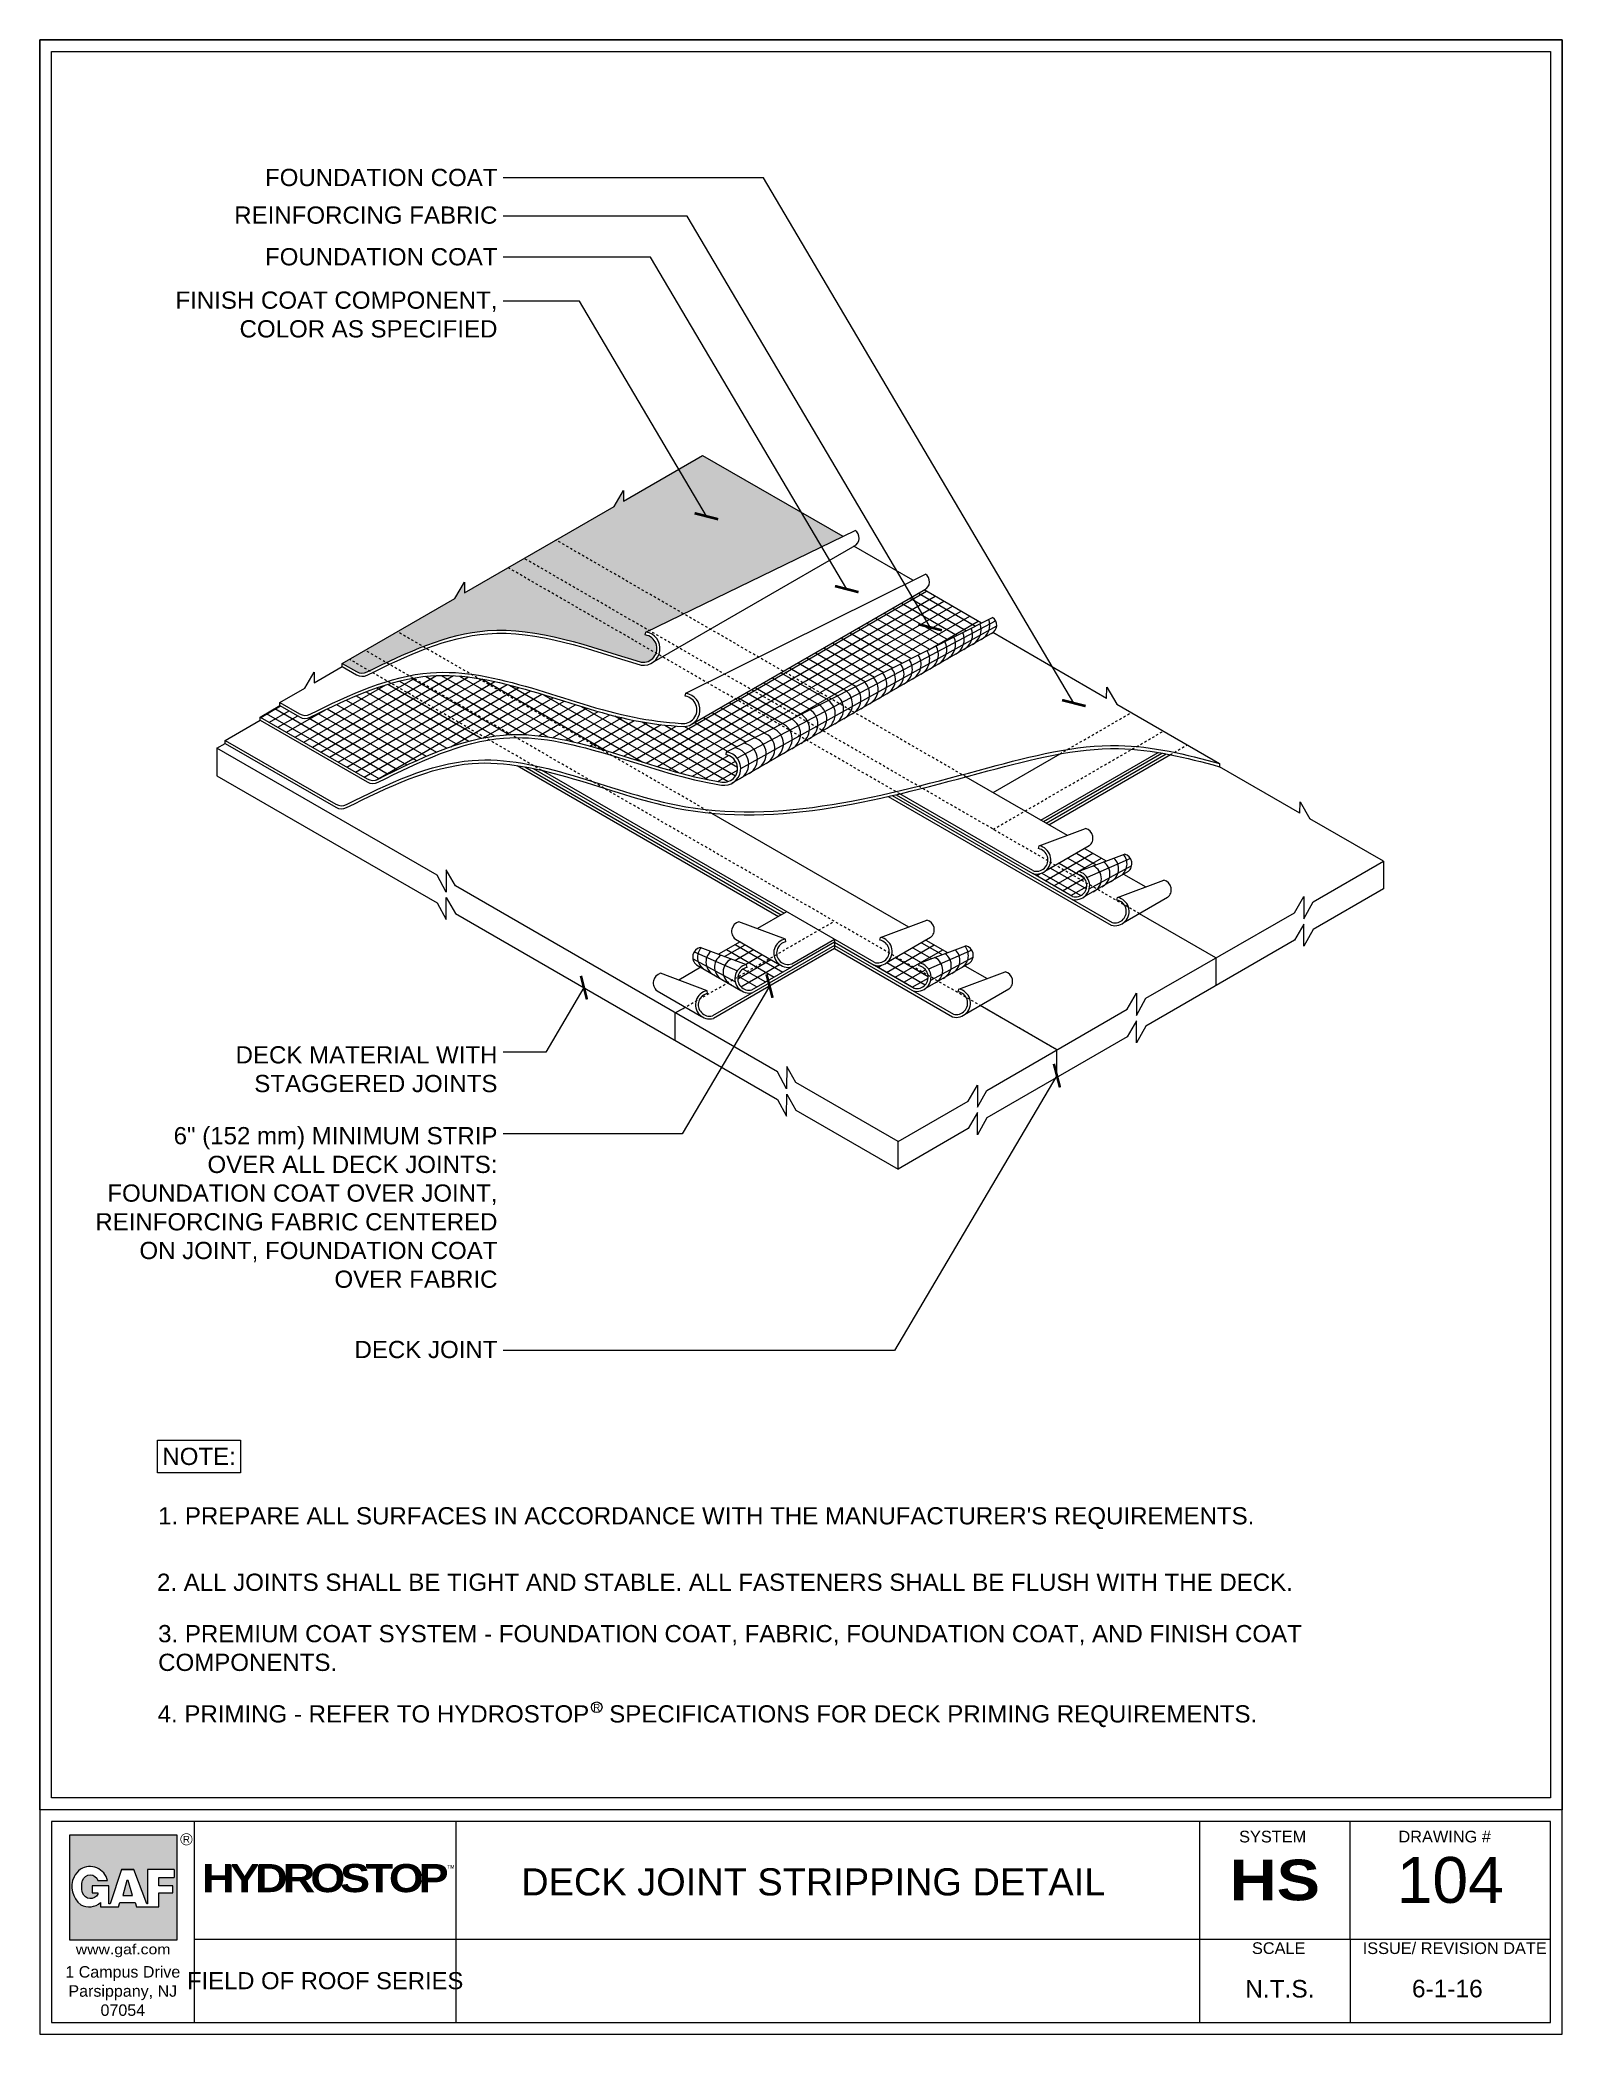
# Model space of a CAD drawing. Header units: inches. Extents: x 14.5 to 80.8, y 24.5 to 111.4.
import ezdxf
from ezdxf.enums import TextEntityAlignment as Align

# ---------------------------------------------------------------- set-up
doc = ezdxf.new("R2010")
doc.units = ezdxf.units.IN
doc.header["$MEASUREMENT"] = 0
doc.linetypes.add('DASHED', pattern=[0.75, 0.5, -0.25])
doc.layers.get('0').update_dxf_attribs({"lineweight": 15})
doc.styles.add('ARCHQUIK', font='Archquik.shx', dxfattribs={"height": 0.1})
doc.styles.add('ARIAL', font='arial.ttf')
doc.styles.add('FONT', font='arial.ttf', dxfattribs={"height": 0.75})
doc.dimstyles.new('dIM-STYLE', dxfattribs={"dimtxt": 0.75, "dimasz": 0.75, "dimexe": 0.18, "dimexo": 0.0625, "dimgap": 0.09, "dimtad": 0, "dimtih": 1, "dimtoh": 1, "dimdec": 4, "dimzin": 0, "dimdsep": 46, "dimlunit": 4, "dimtxsty": 'FONT', "dimblk": 'ARCHTICK', "dimcen": 0, "dimclrd": 3, "dimclre": 3, "dimclrt": 256, "dimadec": 0, "dimazin": 0, "dimtfac": 1, "dimtdec": 4, "dimtofl": 0, "dimtmove": 0, "dimatfit": 3, "dimldrblk": 'ARCHTICK', "dimfxl": 1, "dimfrac": 2, "dimtolj": 1, "dimtzin": 0, "dimlwd": -1, "dimlwe": -1, "dimarcsym": 0})
pattern_1 = [(30.00000000000006, (0, 10.79655771215573), (-0.1875, 0.3247595264191645), [])]
pattern_2 = [(150, (0, 10.79655771215573), (-0.1875000000000001, -0.3247595264191645), [])]

# ---------------------------------------------------------------- blocks, each defined once
blk = doc.blocks.new('GAF_LOGO')
h = blk.add_hatch(color=242)
h.paths.add_polyline_path([(0.9999999843750018, 0.999999984375), (-0.01802111514781046, 0.999999984375), (-0.01802111514781046, -0.002743970513160665), (0.9999999843750018, -0.002743970513160499), (0.9999999843750018, 0.6710526210937502)])
edge = h.paths.add_edge_path(flags=16)
edge.add_line((0.3421052578125003, 0.5657894648437503), (0.2499999960937487, 0.5657894648437503))
edge.add_arc((0.1776315761718745, 0.542763149414063), 0.075943396054273, 17.65012421993013, 162.3498757800698)
edge.add_arc((0.2913533789062498, 0.5065789394531254), 0.1952830184252751, 162.3498757800698, 197.65012421993)
edge.add_arc((0.1804031326795207, 0.4712765883809845), 0.07885186654145789, 197.65012421993, 331.9610179646004)
edge.add_line((0.2499999960937487, 0.4342105195312511), (0.2499999960937487, 0.4473684140625002))
edge.add_line((0.2499999960937487, 0.4473684140625002), (0.1973684179687503, 0.4473684140625003))
edge.add_line((0.1973684179687503, 0.4473684140625003), (0.1973684179687503, 0.5131578867187501))
edge.add_line((0.1973684179687503, 0.5131578867187501), (0.3552631523437491, 0.5131578867187501))
edge.add_line((0.3552631523437491, 0.5131578867187501), (0.3552631523437491, 0.3421052578125003))
edge.add_line((0.3552631523437491, 0.3421052578125003), (0.3672600561810685, 0.3421052578125003))
edge.add_line((0.3672600561810685, 0.3421052578125003), (0.473684203125, 0.6710526210937502))
edge.add_line((0.473684203125, 0.6710526210937502), (0.5921052539062508, 0.6710526210937502))
edge.add_line((0.5921052539062508, 0.6710526210937502), (0.7168783917025898, 0.3421052578125004))
edge.add_line((0.7168783917025898, 0.3421052578125004), (0.7236841992187522, 0.3421052578125004))
edge.add_line((0.7236841992187522, 0.3421052578125004), (0.7236841992187522, 0.6710526210937502))
edge.add_line((0.7236841992187522, 0.6710526210937502), (0.9757096308521137, 0.6710526210937502))
edge.add_line((0.9757096308521137, 0.6710526210937502), (0.9757096308521139, 0.5921052539062504))
edge.add_line((0.9757096308521139, 0.5921052539062504), (0.828947355468749, 0.5921052539062504))
edge.add_line((0.828947355468749, 0.5921052539062504), (0.828947355468749, 0.5131578867187501))
edge.add_line((0.828947355468749, 0.5131578867187501), (0.9619798181352781, 0.5131578867187501))
edge.add_line((0.9619798181352781, 0.5131578867187501), (0.9619798181352782, 0.4473684140625002))
edge.add_line((0.9619798181352782, 0.4473684140625002), (0.8289473554687489, 0.4473684140625003))
edge.add_line((0.8289473554687489, 0.4473684140625003), (0.828947355468749, 0.3157894687500002))
edge.add_line((0.828947355468749, 0.3157894687500002), (0.6184210429687518, 0.3157894687500003))
edge.add_line((0.6184210429687518, 0.3157894687500003), (0.6052631484375013, 0.35526315234375))
edge.add_line((0.6052631484375013, 0.35526315234375), (0.4605263085937495, 0.3552631523437498))
edge.add_line((0.4605263085937495, 0.3552631523437498), (0.4473684140624989, 0.3157894687500002))
edge.add_line((0.4473684140624989, 0.3157894687500002), (0.2763157851562497, 0.3157894687500002))
edge.add_line((0.2763157851562497, 0.3157894687500002), (0.2763157851562497, 0.3552631523437499))
edge.add_arc((0.1671059236527185, 0.4777867589039027), 0.1641305212753787, 240.8042829104425, 311.71180968469173, ccw=False)
edge.add_arc((0.2222038028843561, 0.5072653279140215), 0.2193476823067968, 155.1482085443663, 231.9615675140741, ccw=False)
edge.add_arc((0.1895668580481229, 0.5197191371257442), 0.1845148081401703, 124.71226100437019, 154.3980145931274, ccw=False)
edge.add_arc((0.1751212575285651, 0.5254602239943656), 0.171785051789476, 13.577812998885406, 121.84091426695329, ccw=False)
h.paths.add_polyline_path([(0.5263157812499983, 0.5657894648437498), (0.5394736757812488, 0.5657894648437498), (0.5789473593750003, 0.421052625), (0.4868420976562504, 0.421052625)], flags=0)
at = {"color": 242}
for p, q in [((0.9757096308521138, 0.6710526210937502), (0.9757096308521138, 0.5921052539062504)), ((0.5263157812499983, 0.5657894648437498), (0.4868420976562504, 0.421052625)), ((0.4868420976562504, 0.421052625), (0.5789473593750003, 0.421052625)), ((0.5394736757812488, 0.5657894648437498), (0.5263157812499983, 0.5657894648437498)), ((0.5789473593750003, 0.421052625), (0.5394736757812488, 0.5657894648437498))]:
    blk.add_line(p, q, dxfattribs=at)
for points in [[(0.9999999843750018, 0.6710526210937502), (0.9999999843750019, -0.00274397051316061), (-0.01802111514781046, -0.00274397051316061), (-0.01802111514781046, 0.999999984375), (0.9999999843750018, 0.999999984375), (0.9999999843750018, 0.6710526210937502)], [(0.9757096308521138, 0.6710526210937502), (0.7236841992187522, 0.6710526210937502), (0.7236841992187522, 0.3421052578125003), (0.7168783917025898, 0.3421052578125003), (0.5921052539062508, 0.6710526210937502), (0.4736842031249999, 0.6710526210937502), (0.5921052539062508, 0.6710526210937502)]]:
    blk.add_lwpolyline(points, dxfattribs=at)
at = {"const_width": 0.006578947265625}
blk.add_lwpolyline([(1.146718681227561, 0.9569249246062017, 0.9999999999999999), (1.038984530952376, 0.9569249246062017, 0.9999999999999999)], format="xyb", close=True, dxfattribs=at)
at = {"color": 242}
for points in [[(0.4736842031249999, 0.6710526210937502), (0.3672600561810686, 0.3421052578125003), (0.3552631523437491, 0.3421052578125003), (0.3552631523437491, 0.5131578867187501), (0.1973684179687503, 0.5131578867187501), (0.1973684179687503, 0.4473684140625003), (0.2499999960937487, 0.4473684140625003), (0.2499999960937487, 0.4342105195312511, -0.6638381309650001), (0.1052631562500004, 0.4473684140625003, -0.1552561087471992), (0.1052631562500004, 0.5657894648437503, -0.7312178527831996), (0.2499999960937487, 0.5657894648437503), (0.3421052578125003, 0.5657894648437503, 0.5109723306082545), (0.08449389586529144, 0.6713944055155814, 0.1302578243974809), (0.02316816522774692, 0.599451122242597, 0.172358814401925)], [(0.08704397350846876, 0.3345076182265967, 0.3196577466454945), (0.2763157851562497, 0.3552631523437499), (0.2763157851562497, 0.3157894687500002), (0.4473684140624989, 0.3157894687500002), (0.4605263085937494, 0.3552631523437499), (0.6052631484375013, 0.3552631523437499), (0.6184210429687518, 0.3157894687500002), (0.828947355468749, 0.3157894687500002), (0.828947355468749, 0.4473684140625003), (0.9619798181352781, 0.4473684140625003), (0.9619798181352781, 0.5131578867187501), (0.828947355468749, 0.5131578867187501), (0.828947355468749, 0.5921052539062504), (0.9757096308521139, 0.5921052539062504)]]:
    blk.add_lwpolyline(points, format="xyb", dxfattribs=at)
blk.add_arc((0.222203802884356, 0.5072653279140215), 0.2193476823067967, 155.1482085443668, 231.9615675140741, dxfattribs=at)
at = {"style": 'ARIAL'}
blk.add_text('R', height=0.06578947265625, dxfattribs=at).set_placement((1.092851606089969, 0.956924924606203), align=Align.MIDDLE)
at = {"style": 'ARIAL', "width": 1.133105524367421}
blk.add_text('www.gaf.com', height=0.09481817704846432, dxfattribs=at).set_placement((0.03995709321242522, -0.1363967728893486), (0.9407297751728345, -0.1363967728893486), align=Align.FIT)
blk = doc.blocks.new('HydroStop')
at = {"color": 174, "linetype": 'Continuous', "style": 'ARIAL'}
blk.add_text('TM', height=0.07930227829834807, dxfattribs=at).set_placement((6.460029172047104, 0.5633620407934359))
at = {"lineweight": -2, "insert": (0.9349556855740957, 0.6638381548218604), "char_height": 0.633319658458992, "width": 5.94393791725881, "attachment_point": 1, "style": 'ARCHQUIK'}
blk.add_mtext('{\\fArial Black|b0|i0|c0|p34;\\T0.85;\\C154;HYDRO\\C132;STOP}', dxfattribs=at)

msp = doc.modelspace()

# ---------------------------------------------------------------- hatches: boundary and pattern name
h = msp.add_hatch()
h.set_pattern_fill('AR-SAND', color=256, scale=0.25)
h.set_pattern_definition([(37.50000000000001, (-77.31131552171973, 53.85889584120252), (-0.01574833952740204, 0.4817059422532897), [0, -0.38, 0, -0.425, 0, -0.40625]), (7.499999999999999, (-77.31131552171973, 53.85889584120252), (0.4424441763169318, 0.7055365163074351), [0, -0.205, 0, -0.3425, 0, -0.13125]), (327.5, (-77.61881552171974, 53.85889584120252), (0.7785354654378738, 0.001414763384241235), [0, -0.125, 0, -0.45, 0, -0.5875]), (317.5, (-77.61881552171974, 53.85889584120252), (0.7515316511430734, 0.2194188912335623), [0, -0.0625, 0, -0.295, 0, -0.3375])])
edge = h.paths.add_edge_path()
edge.add_line((49.46480956737449, 89.76044646387899), (43.35733666750043, 93.28460275156613))
edge.add_line((43.35733666750043, 93.28460275156613), (39.91082642127145, 91.29475913314104))
edge.add_line((39.91082642127145, 91.29475913314104), (39.91082642127145, 91.75975913314103))
edge.add_line((39.91082642127145, 91.75975913314103), (39.50176369153037, 91.0585866560096))
edge.add_line((39.50176369153037, 91.0585866560096), (32.98232642127145, 87.29458779306071))
edge.add_line((32.98232642127145, 87.29458779306071), (32.98232642127145, 87.76083663314103))
edge.add_line((32.98232642127145, 87.76083663314103), (32.57223379719913, 87.0578207061599))
edge.add_line((32.57223379719913, 87.0578207061599), (27.66161042575769, 84.22267098076932))
edge.add_line((27.66161042575769, 84.22267098076931), (28.27921670852363, 83.86609582716116))
edge.add_arc((28.52921670852363, 84.29910852905337), 0.4999999999999921, 239.9999999999997, 296.4446049977317)
edge.add_spline(control_points=[(28.75188288845243, 83.85142585983762), (30.48286869523008, 84.7123749731484), (34.36560391647964, 86.51366687145645), (38.41919658104567, 84.9656969514652), (40.68253405680534, 84.2809020764232)], knot_values=[0.5138399002708528, 0.5138399002708528, 0.5138399002708528, 0.5138399002708528, 6.067131203139014, 12.94957164802736, 12.94957164802736, 12.94957164802736, 12.94957164802736], degree=3, periodic=0)
edge.add_arc((40.77404816039363, 84.87225754686175), 0.5983946219453874, 261.2030808935269, 441.2030808935269)
edge.add_line((40.86556226398193, 85.4636130173003), (40.88890137132915, 85.59147410705305))
edge.add_line((40.88890137132915, 85.59147410705303), (49.46480956737449, 89.76044646387899))
h = msp.add_hatch()
h.set_pattern_fill('ANSI31', color=256, scale=3, angle=345)
h.set_pattern_definition(pattern_1)
edge = h.paths.add_edge_path()
edge.add_spline(control_points=[(29.22133969450223, 79.1841548168587), (31.03211511724635, 80.08899742189664), (35.68032613923363, 82.33019672018747), (40.7801909461943, 79.65435658844441), (43.99101886669295, 79.08901017890477), (44.19865800888476, 79.05687737398893)], knot_values=[0.2571898391538089, 0.2571898391538089, 0.2571898391538089, 0.2571898391538089, 6.067131203139014, 15.15814121750778, 15.78645853667834, 15.78645853667834, 15.78645853667834, 15.78645853667834], degree=3, periodic=0)
edge.add_arc((44.29017211247212, 79.64823284442764), 0.5983946219453874, 261.203080893443, 441.2030808934429)
edge.add_line((44.38168621606128, 80.23958831486604), (44.4050137160613, 80.36738581486605))
edge.add_line((44.4050137160613, 80.36738581486605), (55.51523801104736, 85.98420783713217))
edge.add_line((55.51523801104736, 85.98420783713219), (53.01988625670654, 87.42489984422369))
edge.add_line((53.01988625670654, 87.42489984422369), (42.89922203611741, 81.58173163208876))
edge.add_arc((42.5171554211903, 82.20383168611939), 0.730057104250606, 270.14392437191214, 301.55642456070547, ccw=False)
edge.add_spline(control_points=[(42.51898929013906, 81.473776885106), (41.80678382553437, 81.51496051373128), (38.08915074061618, 81.96775159561), (32.57317886796324, 84.86191829631652), (28.00087498843604, 82.74071933077279), (26.2698891816584, 81.879770217462)], knot_values=[0.5138399002709342, 0.5138399002709342, 0.5138399002709342, 0.5138399002709342, 2.665868011512547, 11.75687802588131, 17.31016932874939, 17.31016932874939, 17.31016932874939, 17.31016932874939], degree=3, periodic=0)
edge.add_arc((26.0472230017298, 82.32745288667763), 0.4999999999999932, 239.9999999999999, 296.4446050103878, ccw=False)
edge.add_line((25.7972230017298, 81.89444018478541), (24.94693202484643, 82.38535590917851))
edge.add_line((24.94693202484643, 82.38535590917851), (24.0874098177907, 81.88911053156042))
edge.add_line((24.0874098177907, 81.88911053156042), (28.74784061766515, 79.1984095547133))
edge.add_arc((28.99784061766513, 79.6314222566055), 0.4999999999999856, 240.0000000000005, 296.5512505998991)
h = msp.add_hatch()
h.set_pattern_fill('ANSI31', color=256, scale=3, angle=105)
h.set_pattern_definition(pattern_2)
edge = h.paths.add_edge_path()
edge.add_spline(control_points=[(29.22133969450223, 79.1841548168587), (31.03211511724635, 80.08899742189664), (35.68032613923363, 82.33019672018747), (40.7801909461943, 79.65435658844441), (43.99101886669295, 79.08901017890477), (44.19865800888476, 79.05687737398893)], knot_values=[0.2571898391538089, 0.2571898391538089, 0.2571898391538089, 0.2571898391538089, 6.067131203139014, 15.15814121750778, 15.78645853667834, 15.78645853667834, 15.78645853667834, 15.78645853667834], degree=3, periodic=0)
edge.add_arc((44.29017211247212, 79.64823284442764), 0.5983946219453874, 261.203080893443, 441.2030808934429)
edge.add_line((44.38168621606128, 80.23958831486604), (44.4050137160613, 80.36738581486605))
edge.add_line((44.4050137160613, 80.36738581486605), (55.51523801104736, 85.98420783713217))
edge.add_line((55.51523801104736, 85.98420783713219), (53.01988625670654, 87.42489984422369))
edge.add_line((53.01988625670654, 87.42489984422369), (42.89922203611741, 81.58173163208876))
edge.add_arc((42.5171554211903, 82.20383168611939), 0.730057104250606, 270.14392437191214, 301.55642456070547, ccw=False)
edge.add_spline(control_points=[(42.51898929013906, 81.473776885106), (41.80678382553437, 81.51496051373128), (38.08915074061618, 81.96775159561), (32.57317886796324, 84.86191829631652), (28.00087498843604, 82.74071933077279), (26.2698891816584, 81.879770217462)], knot_values=[0.5138399002709342, 0.5138399002709342, 0.5138399002709342, 0.5138399002709342, 2.665868011512547, 11.75687802588131, 17.31016932874939, 17.31016932874939, 17.31016932874939, 17.31016932874939], degree=3, periodic=0)
edge.add_arc((26.0472230017298, 82.32745288667763), 0.4999999999999932, 239.9999999999999, 296.4446050103878, ccw=False)
edge.add_line((25.7972230017298, 81.89444018478541), (24.94693202484643, 82.38535590917851))
edge.add_line((24.94693202484643, 82.38535590917851), (24.0874098177907, 81.88911053156042))
edge.add_line((24.0874098177907, 81.88911053156042), (28.74784061766515, 79.1984095547133))
edge.add_arc((28.99784061766513, 79.6314222566055), 0.4999999999999856, 240.0000000000005, 296.5512505998991)
h = msp.add_hatch()
h.set_pattern_fill('ANSI31', color=256, scale=3, angle=345)
h.set_pattern_definition(pattern_1)
h.paths.add_polyline_path([(58.73834678028165, 75.4326130650315), (58.26511080991185, 75.15939015014828, -0.2213745812808762), (57.74853472626125, 75.06711827278576), (59.48090914061305, 74.06693143832253, 0.5541755358334374), (60.09021053316457, 74.65211416339685)])
h.paths.add_polyline_path([(60.94069478977661, 75.6182153026209), (60.00025703778078, 76.16117729189178), (58.73834678028165, 75.4326130650315), (60.09021053316457, 74.65211416339685, 0.3035511417236301), (59.69449868749756, 75.03958314854438), (59.71826639781505, 75.16077779859037)])
h = msp.add_hatch()
h.set_pattern_fill('ANSI31', color=256, scale=3, angle=105)
h.set_pattern_definition(pattern_2)
h.paths.add_polyline_path([(58.73834678028165, 75.4326130650315), (58.26511080991186, 75.15939015014828, -0.2213745812808766), (57.74853472626125, 75.06711827278576), (59.48090914061305, 74.06693143832253, 0.5541755358334368), (60.09021053316457, 74.65211416339685)])
h.paths.add_polyline_path([(60.94069478977661, 75.6182153026209), (60.00025703778078, 76.16117729189178), (58.73834678028165, 75.4326130650315), (60.09021053316457, 74.65211416339685, 0.3035511417236301), (59.69449868749756, 75.03958314854438), (59.71826639781505, 75.16077779859037)])
h = msp.add_hatch()
h.set_pattern_fill('ANSI31', color=256, scale=3, angle=105)
h.set_pattern_definition(pattern_2)
h.paths.add_polyline_path([(47.24270966937539, 71.005849669812, -0.2213745812809004), (46.72613358572473, 71.09812154717457), (46.2664478765824, 71.36352121509051), (44.89767898969866, 70.57326212978981, 0.542490241614107), (45.51033525502361, 70.00566283534877)])
h.paths.add_polyline_path([(44.99098735785588, 72.09990868891802), (44.05054960586005, 71.55694669964714), (45.27297799782161, 71.09950919561662), (45.2967457081391, 70.97831454557063, 0.3133901182136039), (44.89767898969866, 70.57326212978981), (46.2664478765824, 71.36352121509051)])
h = msp.add_hatch()
h.set_pattern_fill('ANSI31', color=256, scale=3, angle=345)
h.set_pattern_definition(pattern_1)
h.paths.add_polyline_path([(47.24270966937539, 71.005849669812, -0.2213745812809003), (46.72613358572473, 71.09812154717457), (46.2664478765824, 71.36352121509051), (44.89767898969866, 70.57326212978981, 0.542490241614107), (45.51033525502361, 70.00566283534877)])
h.paths.add_polyline_path([(46.2664478765824, 71.36352121509051), (44.99098735785588, 72.09990868891802), (44.05054960586005, 71.55694669964714), (45.27297799782161, 71.09950919561662), (45.2967457081391, 70.97831454557063, 0.3133901182136039), (44.89767898969866, 70.57326212978981)])
h = msp.add_hatch()
h.set_pattern_fill('ANSI31', color=256, scale=3, angle=345)
h.set_pattern_definition(pattern_1)
h.paths.add_polyline_path([(51.80581323440378, 71.4301129561528), (51.35377342941868, 71.16912765306023, -0.2213745812808966), (50.83719734576803, 71.07685577569765), (52.56957176011981, 70.07666894123443, 0.5360980472350332), (53.18380645796295, 70.63452819758943)])
h.paths.add_polyline_path([(54.02935740928337, 71.6279528055328), (53.08891965728754, 72.17091479480368), (51.80581323440378, 71.4301129561528), (53.18380645796295, 70.63452819758943, 0.3188369359689234), (52.78316130700432, 71.04932065145628), (52.80692901732181, 71.17051530150228)])
h = msp.add_hatch()
h.set_pattern_fill('ANSI31', color=256, scale=3, angle=105)
h.set_pattern_definition(pattern_2)
h.paths.add_polyline_path([(51.80581323440378, 71.4301129561528), (51.35377342941867, 71.16912765306023, -0.221374581280896), (50.83719734576803, 71.07685577569765), (52.56957176011981, 70.07666894123443, 0.5360980472350335), (53.18380645796294, 70.63452819758943)])
h.paths.add_polyline_path([(54.02935740928337, 71.6279528055328), (53.08891965728754, 72.17091479480368), (51.80581323440378, 71.4301129561528), (53.18380645796295, 70.63452819758943, 0.3188369359689261), (52.78316130700432, 71.04932065145628), (52.80692901732181, 71.17051530150228)])

# ---------------------------------------------------------------- linework, layer by layer
for p, q in [((39.91082642127145, 91.29475913314104), (43.35733666750043, 93.28460275156613)), ((43.35733666750043, 93.28460275156613), (49.46480956737449, 89.76044646387899)), ((39.50176369153036, 91.05858665600957), (39.91082642127145, 91.75975913314103)), ((39.91082642127145, 91.75975913314103), (39.91082642127145, 91.29475913314104)), ((32.98232642127145, 87.29458779306071), (39.50176369153038, 91.0585866560096)), ((40.88890137132915, 85.59147410705303), (50.00089329047662, 90.02105072542972)), ((41.14938232092251, 84.24376194354834), (50.01006294157129, 89.35947828508318)), ((52.52108416702919, 87.84714568136674), (49.95585510051032, 89.32818137345446)), ((32.57223379719911, 87.05782070615987), (32.98232642127145, 87.76083663314103)), ((32.98232642127145, 87.76083663314103), (32.98232642127145, 87.29458779306071)), ((42.62979134994948, 82.92508211125607), (53.06492444667283, 88.11776919619895)), ((27.66161042575769, 84.22267098076931), (32.57223379719912, 87.05782070615989)), ((42.86487656421298, 81.56190226463929), (53.07409409776751, 87.45619675585243)), ((55.51523801104738, 85.98420783713217), (53.01988625670653, 87.42489984422367)), ((44.40501371606129, 80.36738581486605), (55.99396777826386, 86.22623174482497)), ((44.40511254434342, 80.36743577793222), (55.99406660654598, 86.22628170789113)), ((56.12941978410527, 86.07847582571057), (44.87078599617372, 80.09176546432315)), ((40.86556226398192, 85.4636130173003), (40.88890137132915, 85.59147410705303)), ((44.6400989303248, 79.00420596824927), (56.00313742935889, 85.56465930447867)), ((44.64019775860692, 79.00425593131543), (56.00323625764103, 85.56470926754483)), ((45.02253371983483, 79.64618535279551), (56.17477551590323, 85.86663671824212)), ((60.96151171623836, 82.7019405752059), (56.00313742935891, 85.5646593044787)), ((26.03008327133647, 83.14571093974335), (26.43907746885726, 83.84684384977899)), ((26.43907746885726, 83.38184384977897), (27.6616104257577, 84.08767358153864)), ((26.43907746885726, 83.84684384977899), (26.43907746885726, 83.38184384977899)), ((27.66161042575769, 84.08767361393356), (27.66161042575769, 84.22267098076931)), ((27.66161039769853, 84.22267099696927), (28.27921670852346, 83.86609582716129)), ((27.66161039769853, 84.0876735977386), (28.27921670852393, 83.73109842793035)), ((24.94693205290558, 82.52035329220922), (26.03008327133647, 83.14571093974337)), ((42.60646384994947, 82.79728461125607), (42.6298029572967, 82.9251457010088)), ((60.96151171623416, 82.70194057520831), (60.97328281026336, 83.18455543040687)), ((60.97328281026336, 83.18455543040687), (61.40076371606128, 82.44833831486605)), ((22.56261705926697, 80.87377362273769), (24.08740981779069, 81.75411313232975)), ((24.08740981779069, 81.88911053156042), (24.94693205290558, 82.38535592537846)), ((24.08740981779069, 81.75411316472467), (24.08740981779069, 81.88911053156042)), ((24.08740978973154, 81.88911054776038), (28.74784061766513, 79.1984095547133)), ((24.08740978973154, 81.75411314852971), (28.7478406176665, 79.06341215548184)), ((24.94693202484643, 82.52035330840918), (25.79722300172981, 82.02943758401605)), ((24.94693202484643, 82.38535590917851), (25.7972230017298, 81.8944401847854)), ((24.94693205290558, 82.38535592537347), (24.94693205290558, 82.52035329220922)), ((61.40076371606128, 82.44833831486605), (65.88084828267633, 79.86176028433856)), ((22.56261703120781, 80.87377363893765), (27.37857782500081, 78.09327737823459)), ((22.56261705926697, 80.73877625590194), (22.56261705926697, 80.87377362273769)), ((31.79188871606128, 74.99671331486606), (22.20118621606128, 80.53013581486606)), ((22.20118621606128, 80.53013581486606), (22.20126371606128, 79.33283831486605)), ((22.20126371606128, 80.53021331486605), (22.56261703120781, 80.738776239707)), ((22.56261703120781, 80.73877623970698), (27.37857782500515, 77.95827997900142)), ((44.38168621606128, 80.23958831486605), (44.40502532340852, 80.36744940461878)), ((56.01436916736507, 78.60333270882457), (58.9313557113, 80.28745567518791)), ((58.09732273265497, 77.40073890719495), (63.20192540693115, 80.34788263529438)), ((58.20838645069921, 77.3366162396849), (63.3737359700762, 80.3188321751557)), ((58.3292641114959, 77.26682748968491), (63.55789680059611, 80.2855799802306)), ((58.45007465532385, 77.19707748968493), (63.73928034800003, 80.25080182015081)), ((22.20126371606128, 79.33283831486605), (31.79188871606128, 73.79926081486606)), ((35.28456113548109, 79.77698210664434), (46.66587534507125, 73.2059772840057)), ((35.62284444420355, 79.72117414729108), (46.78668588889917, 73.27572728400568)), ((35.98619827928607, 79.65089171279512), (46.90749643272709, 73.34547728400567)), ((50.83363871606129, 71.20696331486606), (36.34454866203323, 79.57224335787188)), ((54.83317189765742, 79.28529727045633), (59.24733034949353, 76.7367817000431)), ((65.88084828267631, 79.86176028433856), (65.88084828267631, 79.7267628851079)), ((69.37831958712098, 77.70749688600378), (65.8808482826763, 79.7267628851079)), ((51.44643696726847, 78.4264437387288), (61.16080607219038, 72.81785012099469)), ((51.61920149108909, 78.46619809439454), (61.19826124045249, 72.935725369516)), ((51.79122841573416, 78.50637830314285), (57.74791792929326, 75.06728200901044)), ((57.7449760965545, 75.19714831195417), (51.94866741245486, 78.54364869102525)), ((69.37831958712097, 77.70749688600377), (69.39009068115017, 78.19011174120233)), ((69.39009068115017, 78.19011174120233), (69.81757158694809, 77.4538946256615)), ((43.75245665990086, 77.70230370161248), (52.33599296900032, 72.74659670295499)), ((73.02123790047, 75.6042570171559), (69.81757158694809, 77.4538946256615)), ((58.02334715172539, 76.27883988157492), (60.04596540356116, 77.0357115730461)), ((57.9995794414079, 76.15764523152893), (58.0233471517254, 76.27883988157492)), ((60.20289273446755, 76.2781690659213), (58.26511080991197, 75.15939015014835)), ((59.71826639781504, 75.16077779859037), (61.74088464965082, 75.91764949006155)), ((59.71826639781504, 75.16077779859037), (61.74088464965081, 75.91764949006154)), ((60.00025703778077, 76.16117729189178), (60.94069478977661, 75.6182153026209)), ((62.00127569030955, 75.72227365046913), (60.11598538885096, 74.90058824075817)), ((69.95549526751427, 73.83249868284011), (73.02123790047, 75.6042570171559)), ((73.02123790046998, 75.6042570171559), (73.02123790046998, 74.4069595171559)), ((32.18706121606128, 74.26426081486605), (31.79188871606128, 74.99671331486606)), ((32.59393621606128, 74.53163581486606), (32.18706121606128, 75.22913581486605)), ((32.18706121606128, 75.22913581486605), (32.18706121606128, 74.26426081486605)), ((59.48090914061305, 74.06693143832253), (57.74853472626125, 75.06711827278576)), ((59.69449868749756, 75.03958314854438), (59.71826639781505, 75.16077779859037)), ((61.8978119805572, 75.16010698293675), (59.96003005600163, 74.0413280671638)), ((61.89781198055719, 75.16010698293675), (59.96003005600163, 74.04132806716379)), ((60.20882703558942, 74.4121700571628), (62.05571364638421, 75.42117533288845)), ((61.43561849765448, 74.02957172978387), (63.45823674949025, 74.78644342125504)), ((61.70380238155796, 75.04809548872917), (62.66871672992747, 74.49100192995311)), ((32.18706121606128, 73.06688581486605), (32.18706121606128, 74.03176081486606)), ((32.18706121606128, 74.03176081486606), (32.59401371606128, 73.33433831486606)), ((46.62538871606129, 66.42901081486605), (32.59393621606128, 74.53163581486606)), ((61.41185078733699, 73.90837707973787), (61.43561849765449, 74.02957172978387)), ((63.61516408039664, 74.02890091413025), (61.67738215584107, 72.91012199835728)), ((69.14115533030474, 73.36648716924026), (69.54854276751425, 74.0649986828401)), ((69.54854276751425, 74.0649986828401), (69.54854276751425, 73.10012368284012)), ((73.02123790046998, 74.40696883209084), (69.95550271724099, 72.63513709121327)), ((31.79188871606128, 73.79926081486606), (32.18706121606128, 73.06688581486605)), ((32.59401371606128, 73.33433831486606), (46.62538871606129, 65.23171331486606)), ((46.96789724391127, 72.21757127860117), (44.94527899207549, 72.97444297007235)), ((47.01856015077139, 73.40959995151576), (45.74591909976073, 72.67484029813296)), ((51.11200977123215, 72.28857738448683), (53.13462802306793, 73.045449075958)), ((65.72522496606129, 71.39873706486605), (62.39240581365072, 73.32294109967064)), ((62.66781121606128, 69.63751081486606), (69.14115533030474, 73.36648716924026)), ((69.54854276751425, 73.10012368284012), (69.95549526751425, 73.83249868284011)), ((44.99098735785589, 72.09990868891802), (44.05054960586004, 71.55694669964714)), ((44.78835166116911, 72.21690046294755), (46.72613358572468, 71.0981215471746)), ((46.99166495422875, 72.09637662855518), (46.96789724391126, 72.21757127860117)), ((47.2462682990822, 71.13595720898043), (49.1015137160613, 72.20708364988613)), ((49.1015137160613, 72.20708364988613), (49.10151371606129, 71.79983831486605)), ((49.10151371606128, 72.20700614988614), (49.10151371606128, 71.79976081486606)), ((51.08824206091467, 72.16738273444084), (51.11200977123216, 72.28857738448683)), ((53.29155535397431, 72.28790656883321), (51.35377342941874, 71.16912765306026)), ((53.08891965728753, 72.17091479480368), (54.02935740928338, 71.6279528055328)), ((69.14175327721746, 72.17013741484986), (62.66788871606128, 68.42858831486606)), ((69.54854276751425, 72.8675461828401), (69.14174526751425, 72.17012368284011)), ((69.54854276751425, 71.90267118284012), (69.54854276751425, 72.8675461828401)), ((69.95550271724098, 72.63513709121324), (69.54854276751425, 71.90267118284012)), ((44.78241736004723, 70.35090145418906), (42.93553074925244, 71.35990672991471)), ((42.9899687053271, 71.66100504749538), (44.8752590067857, 70.83931963778443)), ((45.27297799782161, 71.09950919561662), (43.25035974598584, 71.8563808870878)), ((49.10151371606129, 71.93933831486606), (43.79298315518417, 68.87445676654227)), ((49.10151371606129, 71.79983831486607), (43.83043832344628, 68.75658151802094)), ((49.10151371606129, 72.07883831486605), (47.2433264663434, 71.00601340603669)), ((49.10151371606128, 72.07876081486606), (50.83658054880002, 71.07701951192234)), ((49.10151371606128, 71.93926081486606), (54.28692385995925, 68.94546287242792)), ((49.10151371606128, 71.79976081486606), (54.24946869169714, 68.8275876239066)), ((52.80692901732181, 71.17051530150228), (54.82954726915758, 71.92738699297345)), ((52.80692901732181, 71.17051530150228), (54.82954726915757, 71.92738699297345)), ((55.08993830981632, 71.73201115338104), (53.20464800835772, 70.91032574367009)), ((53.29748965509619, 70.42190756007471), (55.14437626589097, 71.43091283580037)), ((65.72522496606129, 71.39873706486605), (65.72518621606127, 70.19551081486605)), ((43.55562589798217, 69.9683031268101), (41.5330076461464, 70.72517481828129)), ((43.28744201407869, 70.98682688575542), (42.32252766570919, 70.42973332697937)), ((43.09343241507946, 71.098838379963), (45.03121433963503, 69.98005946419005)), ((45.2967457081391, 70.97831454557063), (45.27297799782161, 71.09950919561662)), ((45.51033525502361, 70.00566283534877), (47.2427096693754, 71.00584966981201)), ((52.56957176011981, 70.07666894123443), (50.83719734576802, 71.07685577569767)), ((52.78316130700432, 71.04932065145628), (52.80692901732181, 71.17051530150228)), ((54.98647460006396, 71.16984448584866), (53.04869267550839, 70.0510655700757)), ((54.98647460006396, 71.16984448584866), (53.04869267550839, 70.0510655700757)), ((54.52428111716124, 70.03930923269576), (56.54689936899702, 70.79618092416695)), ((54.79246500106473, 71.05783299164108), (55.75737934943423, 70.50073943286503)), ((41.37608031524002, 69.96763231115648), (43.31386223979559, 68.84885339538354)), ((43.57939360829966, 69.8471084767641), (43.55562589798217, 69.9683031268101)), ((54.50051340684376, 69.91811458264976), (54.52428111716125, 70.03930923269576)), ((56.7038266999034, 70.03863841704214), (54.76604477534783, 68.9198595012692)), ((61.85406121606128, 69.16088581486605), (62.26093621606128, 69.85838581486605)), ((62.26093621606128, 69.85838581486605), (62.26093621606128, 68.89351081486606)), ((62.26093621606128, 68.89351081486606), (62.66781121606128, 69.63751081486606)), ((42.17293621606129, 68.99813581486606), (42.61411686031818, 69.25285157858903)), ((42.17293621606129, 67.80076081486607), (42.1729362160613, 69.0001311559578)), ((58.79668621606128, 67.39388581486605), (55.45983351777284, 69.320418618469)), ((58.79672494498852, 67.3939081981658), (55.45987226674266, 69.32044099019717)), ((55.73931121606128, 65.62688581486606), (61.85406121606128, 69.16088581486605)), ((62.26093621606128, 68.66101081486605), (61.85406121606128, 67.96358831486606)), ((62.26093621606128, 67.69613581486605), (62.26093621606128, 68.66101081486605)), ((61.85406121606128, 67.96358831486606), (55.73938871606128, 64.42958831486607)), ((62.66788871606128, 68.42858831486606), (62.26093621606128, 67.69613581486605)), ((58.79676371606129, 66.19663310574059), (58.79668621606128, 67.39388581486605)), ((47.02063871606128, 65.69663581486606), (46.62538871606129, 66.42901081486605)), ((47.03226371606129, 66.66151081486606), (47.02063871606128, 65.69663581486606)), ((47.42751371606128, 65.96401081486606), (47.03226371606129, 66.66151081486606)), ((46.62538871606129, 65.23171331486606), (47.02063871606128, 64.49926081486606)), ((47.02063871606128, 64.49926081486606), (47.03226371606129, 65.46413581486605)), ((47.03226371606129, 65.46413581486605), (47.42751371606128, 64.76671331486605)), ((51.87988871606129, 63.39496331486605), (47.42751371606128, 65.96401081486606)), ((51.87988871606129, 63.39496331486605), (54.92563871606129, 65.16188581486605)), ((54.92563871606129, 65.16188581486605), (55.34406121606128, 65.85938581486606)), ((55.34406121606128, 65.85938581486606), (55.33243621606128, 64.89451081486607)), ((55.33243621606128, 64.89451081486607), (55.73931121606128, 65.62688581486606)), ((47.42751371606128, 64.76671331486605), (51.87988871606129, 62.19758831486605)), ((55.34413871606129, 64.66208831486605), (54.92563871606129, 63.96458831486606)), ((55.33251371606129, 63.69721331486605), (55.34413871606129, 64.66208831486605)), ((55.73938871606128, 64.42958831486607), (55.33251371606129, 63.69721331486605)), ((54.92563871606129, 63.96458831486606), (51.87988871606129, 62.19758831486605)), ((51.87988871606129, 62.19758831486605), (51.87988871606129, 63.39496331486605)), ((21.20705469467076, 33.78611375226865), (21.20705469467076, 25.02717102045245)), ((32.6318562415896, 25.02717102045245), (32.6318562415896, 33.78611375226865)), ((71.56792847675739, 28.65521179804592), (71.56792847675739, 33.78611375226865))]:
    msp.add_line(p, q)
at = {"linetype": 'DASHED', "ltscale": 0.125}
for p, q in [((54.83317189765742, 79.28529727045633), (36.97150010059909, 89.59773829066471)), ((62.3923670426138, 73.32296348294969), (35.58756514725424, 88.79872307281012)), ((51.94866741245486, 78.54364869102525), (34.88696134752986, 88.39422928044397)), ((43.75245665990086, 77.70230370161248), (30.06022983707465, 85.60751454357661)), ((36.34454866203323, 79.57224335787188), (27.97569108400541, 84.40400553335589)), ((58.79672494502437, 67.3939081981451), (28.65503160137637, 84.79622296393141)), ((58.9313557113, 80.28745567518791), (62.03743897423868, 82.08075368317097)), ((56.02633424081312, 76.9983942347393), (63.43333900103159, 81.27483042694027)), ((63.73928034800003, 80.25080182015081), (64.47314446219747, 80.6744984640313)), ((42.1729362160613, 69.0001311559578), (49.09380069493527, 72.9958941258606))]:
    msp.add_line(p, q, dxfattribs=at)
at = {"linetype": 'Continuous'}
for p, q in [((65.01569888488676, 33.78611375226865), (65.01569888488676, 25.02717102045245)), ((21.20705469467076, 28.65521179804592), (80.29722166968178, 28.65521179804592)), ((71.56792847675739, 28.65521179804592), (71.56792847675739, 25.02717102045245))]:
    msp.add_line(p, q, dxfattribs=at)
for points in [[(14.49001371606128, 111.3851559938448), (14.49001371606128, 24.51839938696503), (80.80599330317555, 24.51839938696503), (80.80599330317555, 111.3851559938448)], [(14.49001371606128, 111.3851559938448), (80.80599330317555, 111.3851559938448), (80.80599330317555, 34.29488538575606), (14.49001371606128, 34.29488538575606)], [(14.99878534955506, 110.8763843603538), (80.29722166968178, 110.8763843603538), (80.29722166968178, 34.80365701925211), (14.99878534955506, 34.80365701925211)], [(80.80599330317555, 34.29488538575606), (14.49001371606128, 34.29488538575606), (14.49001371606128, 24.51839938696503), (80.80599330317555, 24.51839938696503)], [(80.29722166968178, 33.78611375226865), (14.99878534954415, 33.78611375226865), (14.99878534954415, 25.02717102045245), (80.29722166968178, 25.02717102045245)]]:
    msp.add_lwpolyline(points, close=True, dxfattribs=at)
msp.add_lwpolyline([(19.6212313395464, 50.38983444859056), (23.23017247385826, 50.38983444859056), (23.23017247385826, 48.9688480239856), (19.6212313395464, 48.9688480239856)], close=True)
msp.add_circle((38.74800003648841, 38.75683124268377), 0.2317057053845815, dxfattribs=at)
for centre, radius, start, end in [((49.78471150802586, 89.68720459428489), 0.3977283021661248, 295.4867765949591, 57.07495843378729), ((52.84874266422208, 87.78392306505413), 0.3977283021661248, 295.4867765949591, 57.07495843378729), ((55.14485739776294, 85.91181031873468), 0.7300571042505921, 298.4435754393024, 18.74838331462573), ((55.7777859958131, 85.89238561368015), 0.3977283021661248, 295.4867765949591, 57.07495843378729), ((55.77788482409523, 85.89243557674631), 0.3977283021661248, 295.4867765949589, 57.07495843378695), ((40.77625383522275, 84.8701600921636), 0.7300571042505921, 262.5145941306448, 81.12382103453034), ((40.77404816039365, 84.87225754686175), 0.5983946219453887, 261.2030808935255, 81.20308089352977), ((53.27196733174582, 84.83049673495714), 0.7300571042505921, 298.4435754393024, 28.19309490846498), ((53.65579156334123, 85.05209775839025), 0.7300571042505921, 298.4435754393024, 26.26287600082795), ((54.0277489441198, 85.26684745230982), 0.7300571042505921, 298.4435754393024, 24.39175326688386), ((54.39281601372299, 85.47761902321749), 0.7300571042505921, 298.4435754393024, 22.55278082369724), ((54.76890656365625, 85.69475500346113), 0.7300571042505921, 298.4435754393024, 20.65364111822523), ((51.77088236655542, 83.96384492622795), 0.7300571042505921, 298.4435754393024, 35.777698926703), ((52.14820325866059, 84.18169124485574), 0.7300571042505921, 298.4435754393024, 33.86158425756369), ((52.52415679787951, 84.39874812192657), 0.7300571042505921, 298.4435754393024, 31.9602605225071), ((52.90334079764063, 84.61767010626107), 0.7300571042505921, 298.4435754393024, 30.04832872983596), ((28.52921670852363, 84.29910852905338), 0.5, 239.9999999999791, 296.4446050123709), ((28.52921670852392, 84.16411112982276), 0.5, 240.0000000000096, 296.4446050123506), ((49.90601800208899, 82.88716498340112), 0.7300571042505921, 298.4435754393024, 45.44514115888893), ((50.28192395734032, 83.10419438785546), 0.7300571042505921, 298.4435754393024, 43.46157720462383), ((50.65895713985947, 83.32187459727632), 0.7300571042505921, 298.4435754393024, 41.49248153727746), ((51.03387778227674, 83.53833513110067), 0.7300571042505921, 298.4435754393024, 39.55184754653529), ((51.40561005717773, 83.75295486008122), 0.7300571042505921, 298.4435754393024, 37.64228333749914), ((42.5149497463612, 82.20592914081752), 0.5983946219453887, 261.2030808935255, 81.20308089352977), ((42.5171554211903, 82.20383168611937), 0.7300571042505921, 270.1439243710385, 81.12382103453034), ((48.41185933229921, 82.02451207318599), 0.7300571042505921, 298.4435754393024, 53.59643854347935), ((48.77646642668292, 82.23501807727686), 0.7300571042505921, 298.4435754393024, 51.56058873711063), ((49.16082339075087, 82.4569266739464), 0.7300571042505921, 298.4435754393024, 49.44991825249465), ((49.53151948307663, 82.67094816263823), 0.7300571042505921, 298.4435754393024, 47.44457465916906), ((26.04722300172982, 82.46245028590822), 0.5, 239.9999999999949, 296.4446050123632), ((26.04722300172981, 82.32745288667763), 0.5, 240.0000000000023, 296.4446050123563), ((46.89795079282512, 81.15045657039215), 0.7300571042505921, 298.4435754393024, 62.50859130800833), ((47.28653340270299, 81.37480484480754), 0.7300571042505921, 298.4435754393024, 60.13730825776551), ((47.65624280367303, 81.58825666697953), 0.7300571042505921, 298.4435754393024, 57.9396866550057), ((48.03947254047331, 81.80951445868264), 0.7300571042505921, 298.4435754393024, 55.71416003537233), ((45.40392178646146, 80.28787852139098), 0.7300571042505921, 298.4435754393024, 72.422592875358), ((45.78495081195617, 80.50786573182941), 0.7300571042505921, 298.4435754393024, 69.74675873183682), ((46.1518036315836, 80.71966830599428), 0.7300571042505921, 298.4435754393024, 67.2761363362047), ((46.53504285446366, 80.9409315744881), 0.7300571042505921, 298.4435754393024, 64.78866305929621), ((44.29237778730211, 79.64613538972935), 0.7300571042505921, 261.1308989861228, 81.12382103453034), ((44.29247661558424, 79.64618535279551), 0.7300571042505921, 261.1308989861226, 81.12382103453015), ((44.29017211247301, 79.6482328444275), 0.5983946219453887, 261.2030808935255, 81.20308089352977), ((44.65991837973866, 79.84157239235796), 0.7155410064548047, 298.4435754393162, 81.12382103453015), ((45.04946843171495, 80.05100866274213), 0.7021381662671264, 298.4435754392973, 81.12382103453015), ((28.99784061766513, 79.63142225660552), 0.5, 239.9999999991302, 296.5512510996673), ((28.99784061766586, 79.49642485737294), 0.5, 239.9999999995237, 296.5512510993243), ((27.6285778250089, 78.52629008012566), 0.5, 239.9999999991302, 296.5512510996673), ((27.62857782500963, 78.39129268089309), 0.5, 239.9999999995237, 296.5512510993243), ((59.9359664548563, 76.6178996917469), 0.4320492296844781, 308.1567128785809, 75.25022310083774), ((57.90772609655453, 75.66803831195416), 0.4981485447697811, 250.9308064626431, 79.37446089367799), ((57.90772609655453, 75.66803831195416), 0.6216484423289464, 255.1036273494296, 79.28108093865924), ((60.4873325942835, 75.06075065185219), 0.6216484423289464, 294.9074805198836, 56.26824206906117), ((60.86288914746211, 75.27757832892578), 0.6216484423289464, 294.9074805198836, 48.50737984502966), ((61.22861264759833, 75.48872889017841), 0.6216484423289464, 305.0925194801165, 41.4569440223664), ((61.63088570094595, 75.49983760876235), 0.4320492296844781, 308.1567128785809, 75.25022310083774), ((61.63088570094595, 75.49983760876233), 0.4320492296844781, 308.1567128785813, 75.25022310083752), ((59.60264534264418, 74.54997622896961), 0.6216484423289464, 255.1036273494296, 79.28108093865924), ((59.60264534264418, 74.5499762289696), 0.6216484423289464, 255.1036273494295, 79.28108093865924), ((59.60264534264418, 74.54997622896961), 0.4981485447697811, 255.854962237636, 79.37446089367799), ((60.1152308411085, 74.84591760449068), 0.6216484423289464, 294.907480519897, 64.79610521224659), ((63.34823780078539, 74.36863153995583), 0.4320492296844781, 308.1567128785809, 75.25022310083774), ((61.31999744248362, 73.41877016016309), 0.6216484423289464, 255.1624449507123, 79.28108093865924), ((61.31999744248362, 73.41877016016309), 0.4981485447697811, 255.854962237636, 79.37446089367799), ((45.05527794078036, 72.55663108877314), 0.4320492296844781, 104.7497768991625, 231.8432871214186), ((53.02462907436306, 72.6276371946588), 0.4320492296844781, 308.1567128785809, 75.25022310083774), ((47.08351829908213, 71.60676970898041), 0.6216484423289464, 100.7189190613407, 284.8963726505705), ((50.99638871606129, 71.67777581486607), 0.4981485447697811, 250.9308064626431, 79.374460893678), ((50.99638871606129, 71.67777581486607), 0.6216484423289464, 255.1036273494296, 79.28108093865924), ((43.3603586946907, 71.4385690057886), 0.4320492296844781, 104.7497768991625, 231.8432871214186), ((43.76263174803832, 71.42746028720467), 0.6216484423289464, 138.5430559776334, 234.9074805198835), ((44.12835524817454, 71.21630972595204), 0.6216484423289464, 131.4926201549706, 245.0925194801164), ((44.50391180135315, 70.99948204887843), 0.6216484423289464, 123.7317579309389, 245.0925194801164), ((44.87601355452816, 70.78464900151693), 0.6216484423289464, 115.2038947877532, 245.0925194801032), ((47.08351829908213, 71.60676970898041), 0.4981485447697811, 100.6255391063223, 289.0691935373573), ((53.20389346061526, 70.85565510740258), 0.6216484423289464, 294.907480519897, 64.79610521224659), ((53.57599521379026, 71.07048815476409), 0.6216484423289464, 294.9074805198836, 56.26824206906112), ((53.95155176696888, 71.2873158318377), 0.6216484423289464, 294.9074805198836, 48.5073798450296), ((54.31727526710509, 71.49846639309033), 0.6216484423289464, 305.0925194801165, 41.4569440223664), ((54.71954832045272, 71.50957511167425), 0.4320492296844781, 308.1567128785809, 75.25022310083774), ((54.71954832045272, 71.50957511167425), 0.4320492296844781, 308.1567128785813, 75.25022310083749), ((41.64300659485126, 70.30736293698209), 0.4320492296844781, 104.7497768991625, 231.8432871214186), ((45.38859905299248, 70.48870762599586), 0.6216484423289464, 100.7189190613407, 284.8963726505705), ((45.38859905299248, 70.48870762599586), 0.4981485447697811, 100.6255391063223, 284.1450377623637), ((52.69130796215094, 70.55971373188152), 0.6216484423289464, 255.1036273494296, 79.28108093865924), ((52.69130796215094, 70.55971373188152), 0.6216484423289464, 255.1036273494295, 79.28108093865924), ((52.69130796215094, 70.55971373188152), 0.4981485447697811, 255.854962237636, 79.374460893678), ((56.43690042029215, 70.37836904286775), 0.4320492296844781, 308.1567128785809, 75.25022310083774), ((43.67124695315304, 69.35750155718935), 0.6216484423289464, 100.7189190613407, 284.8375550492877), ((43.67124695315304, 69.35750155718935), 0.4981485447697811, 100.6255391063223, 284.1450377623637), ((54.40866006199038, 69.42850766307501), 0.6216484423289464, 255.1624449507123, 79.28108093865924), ((54.40866006199038, 69.42850766307501), 0.4981485447697811, 255.854962237636, 79.374460893678)]:
    msp.add_arc(centre, radius, start, end)
for points, knots in [([(28.75188288845243, 83.85142585983762), (30.48286869523008, 84.7123749731484), (34.36560391647964, 86.51366687145645), (38.41919658104567, 84.9656969514652), (40.68253405680534, 84.2809020764232)], [0.5138399002708528, 0.5138399002708528, 0.5138399002708528, 0.5138399002708528, 6.067131203139014, 12.94957164802736, 12.94957164802736, 12.94957164802736, 12.94957164802736]), ([(28.75188288845252, 83.71642846060698), (30.48286869523015, 84.57737757391776), (34.36516483103494, 86.37846577019378), (38.41827976895598, 84.8310496188081), (40.68114663045957, 84.14632447887215)], [0.5138399002709494, 0.5138399002709494, 0.5138399002709494, 0.5138399002709494, 6.067131203139014, 12.9481653330216, 12.9481653330216, 12.9481653330216, 12.9481653330216]), ([(26.2698891816584, 82.0147676166927), (28.00087498843603, 82.87571673000346), (32.57317886796324, 84.99691569554719), (38.05754301960206, 82.11933320080767), (41.74313569240034, 81.65781898549635), (42.42343564277288, 81.61457367037897)], [0.513839900270923, 0.513839900270923, 0.513839900270923, 0.513839900270923, 6.067131203139014, 15.15814121750778, 17.21392270043201, 17.21392270043201, 17.21392270043201, 17.21392270043201]), ([(26.2698891816584, 81.879770217462), (28.00087498843603, 82.74071933077279), (32.57317886796324, 84.86191829631652), (38.08915074061618, 81.96775159561), (41.80678382553437, 81.51496051373128), (42.51898929013906, 81.473776885106)], [0.5138399002709328, 0.5138399002709328, 0.5138399002709328, 0.5138399002709328, 6.067131203139014, 15.15814121750778, 17.31016932874939, 17.31016932874939, 17.31016932874939, 17.31016932874939]), ([(29.22133969450224, 79.1841548168587), (31.03211511724635, 80.08899742189664), (35.68032613923363, 82.33019672018747), (40.7801909461943, 79.65435658844441), (43.99101886669295, 79.08901017890477), (44.19865800888476, 79.05687737398893)], [0.2571898391538089, 0.2571898391538089, 0.2571898391538089, 0.2571898391538089, 6.067131203139014, 15.15814121750778, 15.78645853667834, 15.78645853667834, 15.78645853667834, 15.78645853667834]), ([(29.22133969449937, 79.04915741762656), (31.03211511724444, 79.95400002266504), (35.68032613923262, 82.19519932095733), (40.77395057366576, 79.52263344056766), (43.97846402713672, 78.95622762584743), (44.17981935854299, 78.92480746459266)], [0.2571898391507421, 0.2571898391507421, 0.2571898391507421, 0.2571898391507421, 6.067131203139014, 15.15814121750778, 15.76745638163377, 15.76745638163377, 15.76745638163377, 15.76745638163377]), ([(27.85207690184601, 78.07902264037884), (29.66285232459012, 78.98386524541678), (34.3110633465774, 81.22506454370762), (43.69786786815006, 76.29991668226452), (53.20315708601873, 79.01569887738364), (61.06479656495712, 81.06990428926393), (64.41670653508905, 80.26886172910012), (65.88084828267631, 79.86176028433856)], [0.2571898391538089, 0.2571898391538089, 0.2571898391538089, 0.2571898391538089, 6.067131203139014, 15.15814121750778, 28.84034157832978, 34.61359731095812, 39.09423346458874, 39.09423346458874, 39.09423346458874, 39.09423346458874]), ([(27.85207690184314, 77.9440252411467), (29.66285232458821, 78.84886784618519), (34.31106334657639, 81.09006714447747), (43.69786786815006, 76.16491928303385), (53.20315708601873, 78.88070147815297), (61.06479656495711, 80.93490689003325), (64.41670653508903, 80.13386432986947), (65.88084828267631, 79.72676288510789)], [0.2571898391507421, 0.2571898391507421, 0.2571898391507421, 0.2571898391507421, 6.067131203139014, 15.15814121750778, 28.84034157832978, 34.61359731095812, 39.09423346458872, 39.09423346458872, 39.09423346458872, 39.09423346458872])]:
    msp.add_open_spline(points, degree=3, knots=knots)

# ---------------------------------------------------------------- block references
at = {"linetype": 'Continuous', "xscale": 4.578944701403998, "yscale": 4.578944701396722, "zscale": 4.578944701398359}
msp.add_blockref('GAF_LOGO', (15.87060638633879, 28.62272093202319), dxfattribs=at)
at = {"xscale": 1.934332076455829, "yscale": 1.934332076455829, "zscale": 1.934332076455829}
msp.add_blockref('HydroStop', (19.74687504737987, 30.64248056082877), dxfattribs=at)

# ---------------------------------------------------------------- texts
at = {"linetype": 'Continuous'}
for s, height, style, p in [('2. ALL JOINTS SHALL BE TIGHT AND STABLE. ALL FASTENERS SHALL BE FLUSH WITH THE DECK.', 0.75, 'FONT', (19.59162523778116, 43.82708875727005)), ('4. PRIMING - REFER TO HYDROSTOP   SPECIFICATIONS FOR DECK PRIMING REQUIREMENTS.', 0.75, 'FONT', (19.62001030927161, 38.09300928223567)), ('N.T.S.', 0.7631574502330598, 'ARIAL', (66.99815271592591, 26.11325017496029)), ('6-1-16', 0.7631574502330598, 'ARIAL', (74.26414294412801, 26.12102215814912))]:
    msp.add_text(s, height=height, dxfattribs=dict(at, style=style)).set_placement(p)
at = {"linetype": 'Continuous', "ltscale": 0.6, "style": 'FONT'}
msp.add_text('R', height=0.3, dxfattribs=at).set_placement((38.59844366349887, 38.59716599480768))
at = {"style": 'ARIAL'}
for s, p in [('SYSTEM', (68.19558099794061, 33.12265175710945)), ('DRAWING #', (75.69039278614467, 33.12265175710945)), ('SCALE', (68.45888497711051, 28.26339685077483)), ('ISSUE/ REVISION DATE', (76.12673907382349, 28.2711688339673))]:
    msp.add_text(s, height=0.5087716334887066, dxfattribs=at).set_placement(p, align=Align.MIDDLE)
for s, insert, char_height, width, attachment_point, style in [('FOUNDATION COAT', (34.42413453702454, 105.7681074201661), 0.75, 20.38547904891749, 3, 'FONT'), ('REINFORCING FABRIC', (34.42413453702454, 104.1283414964504), 0.75, 20.38547904891749, 3, 'FONT'), ('FOUNDATION COAT', (34.42413453702454, 102.3135700251327), 0.75, 20.38547904891749, 3, 'FONT'), ('FINISH COAT COMPONENT, COLOR AS SPECIFIED', (34.42413453702454, 100.4244916004279), 0.75, 15.0317070792035, 3, 'FONT'), ('DECK MATERIAL WITH STAGGERED JOINTS', (34.42413453702454, 67.5501061528815), 0.75, 14.62340288819979, 3, 'FONT'), ('6" (152 mm) MINIMUM STRIP \\POVER ALL DECK JOINTS:\\PFOUNDATION COAT OVER JOINT, REINFORCING FABRIC CENTERED ON JOINT, FOUNDATION COAT OVER FABRIC', (34.42413453702454, 64.02872833771035), 0.75, 18.71234553312507, 3, 'FONT'), ('DECK JOINT', (34.42413453702454, 54.71542976061058), 0.75, 18.71234553312507, 3, 'FONT'), ('1 Campus Drive\\PParsippany, NJ 07054', (18.10292002210745, 26.39340186921985), 0.5, 6.20826934512661, 5, 'ARIAL'), ('FIELD OF ROOF SERIES', (26.91945546813018, 26.84119140924918), 0.7419714262123118, 11.42480154691884, 5, 'ARIAL')]:
    msp.add_mtext(s, dxfattribs=dict(insert=insert, char_height=char_height, width=width, attachment_point=attachment_point, style=style))
at = {"linetype": 'Continuous'}
for s, insert, char_height, width, attachment_point, style in [('NOTE:', (21.42570190670187, 49.67934123628808), 0.75, 3.608941134311863, 5, 'FONT'), ("1. PREPARE ALL SURFACES IN ACCORDANCE WITH THE MANUFACTURER'S REQUIREMENTS.", (19.64190993783643, 47.47174550867507), 0.75, 54.625, 1, 'FONT'), ('3. PREMIUM COAT SYSTEM - FOUNDATION COAT, FABRIC, FOUNDATION COAT, AND FINISH COAT COMPONENTS.', (19.64190993783643, 42.33807764334594), 0.75, 54.625, 1, 'FONT'), ('{\\fArial Black|b0|i0|c0|p34;HS}', (68.29181368082207, 31.22066277515729), 1.770582097118444, 6.552229591870622, 5, 'ARIAL'), ('104', (75.93257507321958, 31.22066277515728), 2, 8.729293192924388, 5, 'ARIAL'), ('DECK JOINT STRIPPING DETAIL', (48.18350952815955, 31.14208659105088), 1.183652803665149, 28.42956344025924, 5, 'ARIAL')]:
    msp.add_mtext(s, dxfattribs=dict(at, insert=insert, char_height=char_height, width=width, attachment_point=attachment_point, style=style))

# ---------------------------------------------------------------- leaders
for points in [[(59.5351421177463, 82.4966269017408), (46.01019452289586, 105.3740885912373), (34.67413453702454, 105.3740885912373)], [(53.27272508063538, 85.79928919257324), (42.68309684235157, 103.7116554053332), (34.67413453702454, 103.7116554053332)], [(49.64073973018184, 87.46209890030602), (41.09648934564063, 101.9147065327549), (34.67413453702454, 101.9147065327549)], [(43.52645873356712, 90.63579150796727), (37.99203725390714, 99.997270692009), (34.67413453702454, 99.997270692009)], [(46.27787380067298, 70.16960904962204), (42.47715716277287, 63.74069325039943), (34.67413453702454, 63.74069325039943)], [(38.19252868006429, 70.10139305396292), (36.52960515967527, 67.28855634140166), (34.67413453702454, 67.28855634140166)], [(58.79675902453157, 66.26910983686912), (51.71712498699401, 54.29390214504132), (34.67413453702454, 54.29390214504132)]]:
    msp.add_leader(points, dimstyle='dIM-STYLE', override={"dimgap": 0.09, "dimtad": 0, "dimclrd": 256})

doc.saveas('drawing.dxf')
